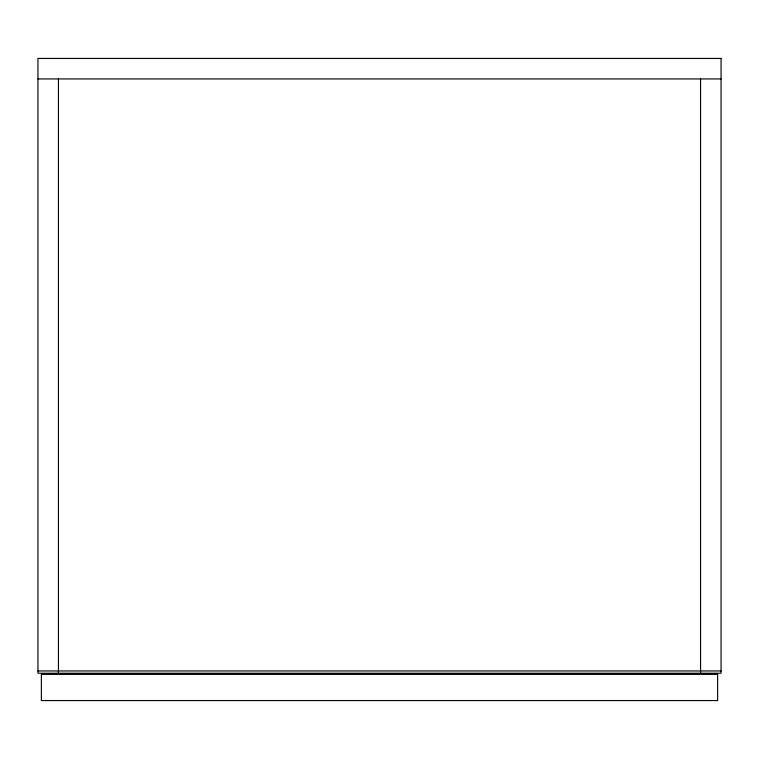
<?xml version="1.0" encoding="UTF-8"?>
<svg xmlns="http://www.w3.org/2000/svg" width="759" height="759" viewBox="0 0 759 759"><rect width="100%" height="100%" fill="white"/><g stroke="black" fill="none" stroke-linecap="round" stroke-linejoin="round"><path stroke-width="1.14" d="M37.95 78.936L721.05 78.936M37.95 670.956L721.05 670.956M700.557 78.936L700.557 673.233M58.443 78.936L58.443 673.233M721.05 58.443L37.95 58.443L37.95 673.233L721.05 673.233L721.05 58.443M717.635 674.371L41.365 674.371L41.365 700.557L717.635 700.557L717.635 674.371"/></g></svg>
